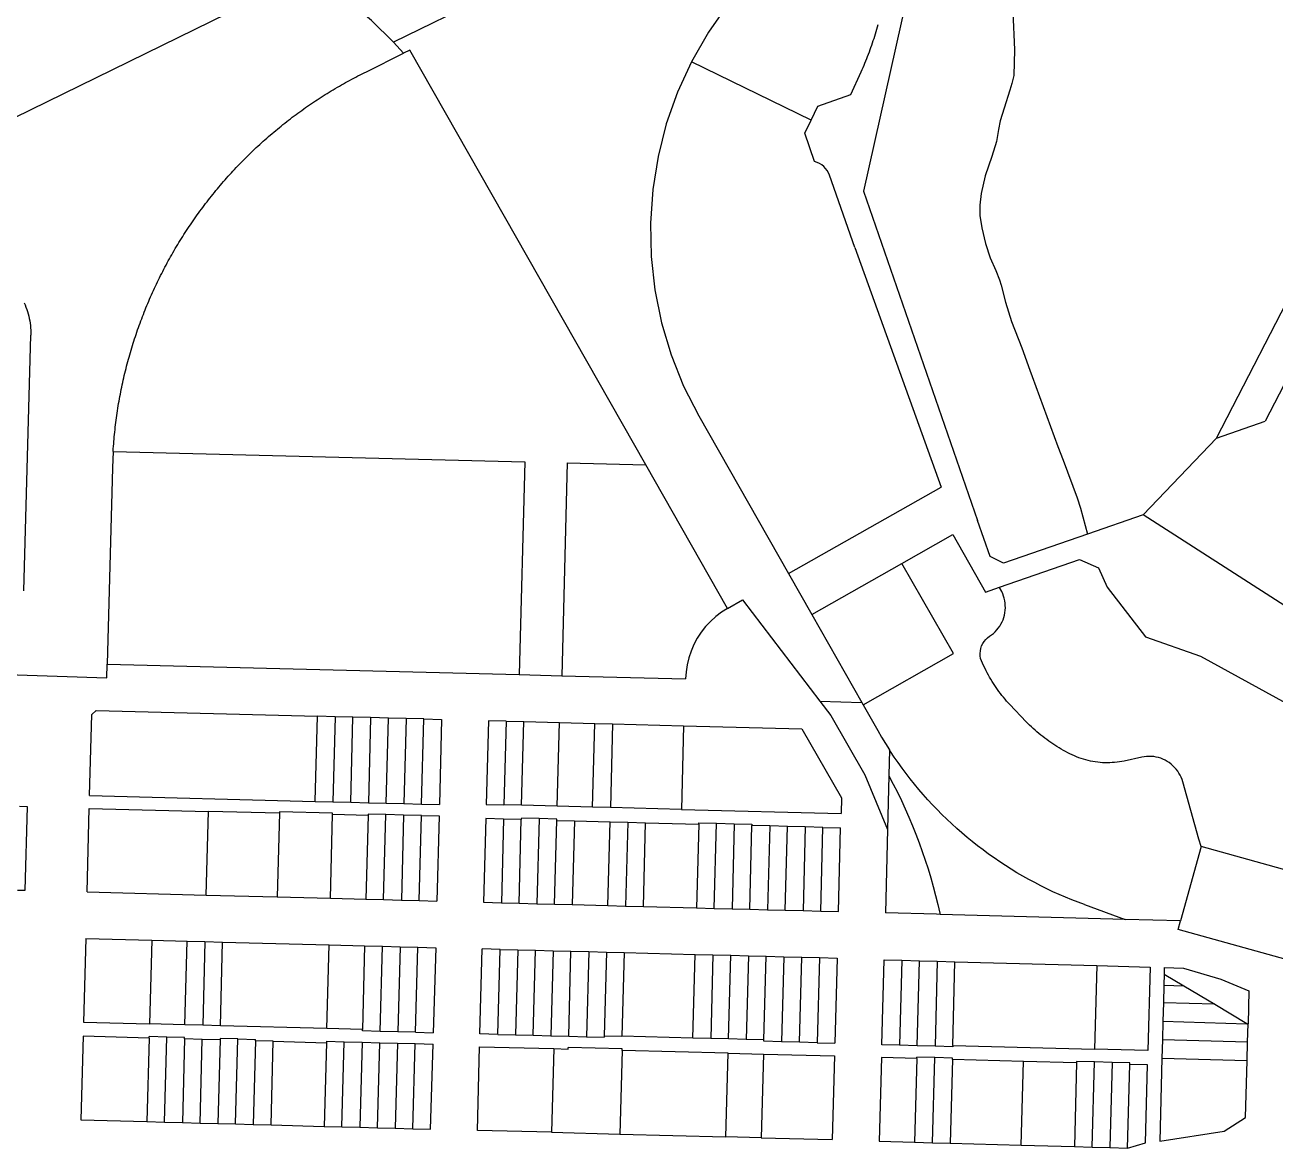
# Model space of a CAD drawing. Header units: inches. Extents: x 486468 to 494399, y 5455955 to 5460553.
# Drawn here: x 489399 to 489935, y 5457357 to 5457839 of the extents above; entities that cross this region are included whole.
import ezdxf

# ---------------------------------------------------------------- set-up
doc = ezdxf.new("R2010")
doc.units = ezdxf.units.IN
doc.header["$MEASUREMENT"] = 0
doc.layers.add('ParcelLines', color=10, linetype='Continuous')

msp = doc.modelspace()

# ---------------------------------------------------------------- linework, layer by layer
at = {"layer": 'ParcelLines', "color": 1}
for p, q in [((489770.805, 5457936.187), (489557.116, 5457831.306)), ((489789.696, 5457905.126), (489758.817, 5457767.41)), ((489520.261, 5457860.622), (489359.194, 5457781.586)), ((489545.415, 5457818.65), (489561.347, 5457826.587)), ((489564.042, 5457827.91), (489561.347, 5457826.587)), ((489665.324, 5457649.855), (489564.042, 5457827.91)), ((489736.316, 5457797.909), (489684.963, 5457822.907)), ((489753.418, 5457808.81), (489757.818, 5457818.61)), ((489739.217, 5457803.909), (489753.418, 5457808.81)), ((489736.316, 5457797.909), (489739.217, 5457803.909)), ((489733.566, 5457792.209), (489736.316, 5457797.909)), ((489737.767, 5457780.059), (489733.566, 5457792.209)), ((489910.319, 5457661.315), (489973.871, 5457784.82)), ((489755.017, 5457743.109), (489744.267, 5457774.209)), ((489758.817, 5457767.41), (489807.768, 5457626.01)), ((489974.92, 5457753.519), (489931.219, 5457668.566)), ((489755.017, 5457743.109), (489792.163, 5457640.218)), ((489398.415, 5457595.796), (489401.364, 5457705.597)), ((489688.15, 5457670.863), (489726.671, 5457603.141)), ((489910.319, 5457661.315), (489931.219, 5457668.566)), ((489910.319, 5457661.315), (489878.868, 5457628.413)), ((489436.714, 5457655.648), (489436.415, 5457648.598)), ((489436.714, 5457655.648), (489613.416, 5457651.152)), ((489631.656, 5457650.703), (489629.266, 5457559.323)), ((489631.656, 5457650.703), (489665.324, 5457649.855)), ((489700.398, 5457588.195), (489665.324, 5457649.855)), ((489436.415, 5457648.598), (489434.156, 5457564.347)), ((489726.671, 5457603.141), (489792.163, 5457640.218)), ((489878.868, 5457628.413), (489854.968, 5457620.112)), ((489939.669, 5457589.364), (489878.868, 5457628.413)), ((489813.168, 5457610.46), (489807.768, 5457626.01)), ((489775.327, 5457607.548), (489797.168, 5457619.959)), ((489797.168, 5457619.959), (489811.217, 5457595.21)), ((489854.968, 5457620.112), (489818.968, 5457607.61)), ((489736.614, 5457585.662), (489775.327, 5457607.548)), ((489797.367, 5457568.859), (489775.327, 5457607.548)), ((489818.968, 5457607.61), (489813.168, 5457610.46)), ((489817.158, 5457597.28), (489851.518, 5457609.211)), ((489851.518, 5457609.211), (489859.618, 5457605.662)), ((489726.671, 5457603.141), (489736.614, 5457585.662)), ((489859.618, 5457605.662), (489863.368, 5457597.362)), ((489811.217, 5457595.21), (489817.158, 5457597.28)), ((489863.368, 5457597.362), (489879.919, 5457576.062)), ((489700.398, 5457588.195), (489706.924, 5457591.907)), ((489706.924, 5457591.907), (489740.075, 5457548.438)), ((489736.557, 5457585.63), (489736.614, 5457585.662)), ((489736.557, 5457585.63), (489758.053, 5457547.84)), ((489879.919, 5457576.062), (489903.519, 5457567.763)), ((489758.635, 5457546.821), (489797.367, 5457568.859)), ((489433.996, 5457558.397), (489434.156, 5457564.347)), ((489434.156, 5457564.347), (489611.016, 5457559.792)), ((489811.417, 5457561.459), (489809.817, 5457564.709)), ((489903.519, 5457567.763), (489940.219, 5457547.564)), ((489351.466, 5457561.295), (489433.996, 5457558.397)), ((489611.016, 5457559.792), (489629.266, 5457559.323)), ((489629.266, 5457559.323), (489682.417, 5457557.954)), ((489740.075, 5457548.438), (489744.781, 5457542.264)), ((489740.075, 5457548.438), (489758.053, 5457547.84)), ((489758.053, 5457547.84), (489758.635, 5457546.821)), ((489758.635, 5457546.821), (489764.913, 5457535.787)), ((489828.617, 5457539.56), (489821.667, 5457546.909)), ((489426.596, 5457507.907), (489427.563, 5457542.605)), ((489427.563, 5457542.605), (489429.376, 5457544.427)), ((489429.376, 5457544.427), (489524.416, 5457541.929)), ((489532.016, 5457541.729), (489524.416, 5457541.929)), ((489539.616, 5457541.53), (489532.016, 5457541.729)), ((489547.216, 5457541.34), (489539.616, 5457541.53)), ((489554.866, 5457541.14), (489547.216, 5457541.34)), ((489744.781, 5457542.264), (489759.368, 5457516.726)), ((489562.466, 5457540.95), (489554.866, 5457541.14)), ((489562.466, 5457540.95), (489561.516, 5457504.4)), ((489570.066, 5457540.75), (489562.466, 5457540.95)), ((489569.116, 5457504.2), (489570.066, 5457540.75)), ((489570.066, 5457540.75), (489577.696, 5457540.55)), ((489577.696, 5457540.55), (489576.746, 5457504)), ((489597.786, 5457540), (489596.836, 5457504.101)), ((489605.416, 5457539.801), (489597.786, 5457540)), ((489605.416, 5457539.801), (489604.466, 5457503.901)), ((489605.416, 5457539.801), (489613.016, 5457539.601)), ((489612.066, 5457503.701), (489613.016, 5457539.601)), ((489613.016, 5457539.601), (489628.266, 5457539.213)), ((489628.266, 5457539.213), (489643.466, 5457538.823)), ((489642.516, 5457502.902), (489643.466, 5457538.823)), ((489643.466, 5457538.823), (489651.116, 5457538.623)), ((489651.116, 5457538.623), (489650.166, 5457502.703)), ((489651.116, 5457538.623), (489681.567, 5457537.834)), ((489681.567, 5457537.834), (489680.616, 5457501.904)), ((489681.567, 5457537.834), (489732.372, 5457536.521)), ((489732.372, 5457536.521), (489749.347, 5457506.842)), ((489769.926, 5457527.531), (489769.64, 5457516.463)), ((489878.268, 5457524.361), (489870.718, 5457522.711)), ((489759.368, 5457516.726), (489769.044, 5457493.373)), ((489769.64, 5457516.463), (489769.044, 5457493.373)), ((489902.768, 5457489.111), (489895.868, 5457513.762)), ((489426.596, 5457507.907), (489523.416, 5457505.38)), ((489523.416, 5457505.38), (489531.066, 5457505.18)), ((489531.066, 5457505.18), (489538.666, 5457504.98)), ((489538.666, 5457504.98), (489546.266, 5457504.79)), ((489546.266, 5457504.79), (489553.916, 5457504.59)), ((489553.916, 5457504.59), (489561.516, 5457504.4)), ((489561.516, 5457504.4), (489569.116, 5457504.2)), ((489569.116, 5457504.2), (489576.746, 5457504)), ((489596.836, 5457504.101), (489604.466, 5457503.901)), ((489612.066, 5457503.701), (489604.466, 5457503.901)), ((489749.347, 5457506.842), (489749.167, 5457500.107)), ((489399.916, 5457503.096), (489396.566, 5457503.186)), ((489398.967, 5457467.196), (489399.916, 5457503.096)), ((489425.487, 5457466.496), (489426.436, 5457502.387)), ((489426.436, 5457502.387), (489477.616, 5457501.078)), ((489476.667, 5457465.168), (489477.616, 5457501.078)), ((489508.066, 5457500.298), (489477.616, 5457501.078)), ((489508.066, 5457500.298), (489507.117, 5457464.378)), ((489508.066, 5457500.898), (489508.066, 5457500.298)), ((489530.916, 5457500.3), (489508.066, 5457500.898)), ((489530.916, 5457499.7), (489530.916, 5457500.3)), ((489546.116, 5457499.3), (489530.916, 5457499.7)), ((489546.116, 5457499.3), (489545.167, 5457463.399)), ((489546.166, 5457499.9), (489546.116, 5457499.3)), ((489553.766, 5457499.7), (489546.166, 5457499.9)), ((489552.817, 5457463.2), (489553.766, 5457499.7)), ((489561.366, 5457499.5), (489553.766, 5457499.7)), ((489561.366, 5457499.5), (489560.417, 5457463)), ((489569.016, 5457499.3), (489561.366, 5457499.5)), ((489568.017, 5457462.8), (489569.016, 5457499.3)), ((489569.016, 5457499.3), (489576.596, 5457499.1)), ((489576.596, 5457499.1), (489575.646, 5457462.6)), ((489627.316, 5457503.302), (489612.066, 5457503.701)), ((489642.516, 5457502.902), (489627.316, 5457503.302)), ((489650.166, 5457502.703), (489642.516, 5457502.902)), ((489680.616, 5457501.904), (489650.166, 5457502.703)), ((489680.616, 5457501.904), (489749.167, 5457500.107)), ((489596.686, 5457498.001), (489595.736, 5457462.051)), ((489604.316, 5457497.801), (489596.686, 5457498.001)), ((489604.316, 5457497.801), (489603.366, 5457461.851)), ((489611.916, 5457497.601), (489604.316, 5457497.801)), ((489610.966, 5457461.651), (489611.916, 5457497.601)), ((489611.966, 5457498.201), (489611.916, 5457497.601)), ((489619.566, 5457498.001), (489611.966, 5457498.201)), ((489619.566, 5457498.001), (489618.616, 5457461.451)), ((489626.216, 5457461.252), (489627.166, 5457497.202)), ((489627.166, 5457497.202), (489634.766, 5457497.002)), ((489634.766, 5457497.002), (489633.816, 5457461.052)), ((489634.766, 5457497.002), (489650.016, 5457496.602)), ((489649.066, 5457460.652), (489650.016, 5457496.602)), ((489650.016, 5457496.602), (489657.616, 5457496.404)), ((489657.616, 5457496.404), (489656.666, 5457460.452)), ((489657.616, 5457496.404), (489665.216, 5457496.204)), ((489664.316, 5457460.253), (489665.216, 5457496.204)), ((489665.216, 5457496.204), (489688.116, 5457495.605)), ((489688.116, 5457495.605), (489687.166, 5457459.654)), ((489694.766, 5457459.455), (489695.716, 5457496.005)), ((489695.716, 5457496.005), (489703.316, 5457495.805)), ((489703.316, 5457495.805), (489702.366, 5457459.255)), ((489703.316, 5457495.805), (489710.916, 5457495.605)), ((489710.016, 5457459.055), (489710.916, 5457495.005)), ((489710.916, 5457495.605), (489710.916, 5457495.005)), ((489718.566, 5457494.805), (489710.916, 5457495.005)), ((489718.566, 5457494.805), (489717.616, 5457458.855)), ((489726.166, 5457494.606), (489718.566, 5457494.805)), ((489725.216, 5457458.656), (489726.166, 5457494.606)), ((489733.766, 5457494.406), (489726.166, 5457494.606)), ((489733.766, 5457494.406), (489732.867, 5457458.456)), ((489741.417, 5457494.206), (489733.766, 5457494.406)), ((489740.467, 5457458.256), (489741.417, 5457494.206)), ((489741.417, 5457494.206), (489748.997, 5457494.006)), ((489748.097, 5457458.056), (489748.997, 5457494.006)), ((489769.044, 5457493.373), (489768.217, 5457457.507)), ((489903.718, 5457485.961), (489902.768, 5457489.111)), ((489903.718, 5457485.961), (489894.867, 5457454.061)), ((489950.168, 5457473.063), (489903.718, 5457485.961)), ((489395.617, 5457467.286), (489398.967, 5457467.196)), ((489425.487, 5457466.496), (489476.667, 5457465.168)), ((489476.667, 5457465.168), (489507.117, 5457464.378)), ((489507.117, 5457464.378), (489529.967, 5457463.789)), ((489529.967, 5457463.789), (489545.167, 5457463.399)), ((489545.167, 5457463.399), (489552.817, 5457463.2)), ((489552.817, 5457463.2), (489560.417, 5457463)), ((489560.417, 5457463), (489568.017, 5457462.8)), ((489568.017, 5457462.8), (489575.646, 5457462.6)), ((489595.736, 5457462.051), (489603.366, 5457461.851)), ((489603.366, 5457461.851), (489610.966, 5457461.651)), ((489610.966, 5457461.651), (489618.616, 5457461.451)), ((489618.616, 5457461.451), (489626.216, 5457461.252)), ((489626.216, 5457461.252), (489633.816, 5457461.052)), ((489633.816, 5457461.052), (489649.066, 5457460.652)), ((489853.617, 5457461.059), (489871.167, 5457454.7)), ((489649.066, 5457460.652), (489656.666, 5457460.452)), ((489656.666, 5457460.452), (489664.316, 5457460.253)), ((489664.316, 5457460.253), (489687.166, 5457459.654)), ((489687.166, 5457459.654), (489694.766, 5457459.455)), ((489694.766, 5457459.455), (489702.366, 5457459.255)), ((489702.366, 5457459.255), (489710.016, 5457459.055)), ((489710.016, 5457459.055), (489717.616, 5457458.855)), ((489717.616, 5457458.855), (489725.216, 5457458.656)), ((489725.216, 5457458.656), (489732.867, 5457458.456)), ((489732.867, 5457458.456), (489740.467, 5457458.256)), ((489740.467, 5457458.256), (489748.097, 5457458.056)), ((489871.167, 5457454.7), (489791.678, 5457456.865)), ((489894.867, 5457454.061), (489871.167, 5457454.7)), ((489424.925, 5457446.511), (489423.968, 5457410.624)), ((489424.925, 5457446.511), (489453.26, 5457445.765)), ((489453.26, 5457445.765), (489452.298, 5457409.874)), ((489453.26, 5457445.765), (489468.505, 5457445.353)), ((489468.505, 5457445.353), (489476.106, 5457445.15)), ((489476.106, 5457445.15), (489483.708, 5457444.946)), ((489483.708, 5457444.946), (489529.418, 5457443.748)), ((489529.418, 5457443.748), (489544.672, 5457443.351)), ((489544.672, 5457443.351), (489552.273, 5457443.148)), ((489551.309, 5457406.637), (489552.273, 5457443.148)), ((489552.273, 5457443.148), (489559.925, 5457442.944)), ((489559.925, 5457442.944), (489558.91, 5457406.435)), ((489559.925, 5457442.944), (489567.527, 5457442.751)), ((489566.512, 5457406.234), (489567.527, 5457442.751)), ((489567.527, 5457442.751), (489575.159, 5457442.558)), ((489575.159, 5457442.558), (489574.144, 5457406.031)), ((489594.181, 5457405.532), (489595.151, 5457442.046)), ((489602.768, 5457441.849), (489595.151, 5457442.046)), ((489601.798, 5457405.335), (489602.768, 5457441.849)), ((489602.768, 5457441.849), (489610.385, 5457441.652)), ((489610.385, 5457441.652), (489609.415, 5457405.137)), ((489610.385, 5457441.652), (489618.002, 5457441.455)), ((489617.033, 5457404.939), (489618.002, 5457441.455)), ((489618.002, 5457441.455), (489625.62, 5457441.258)), ((489625.62, 5457441.258), (489624.65, 5457404.742)), ((489625.62, 5457441.258), (489633.237, 5457441.061)), ((489632.267, 5457404.544), (489633.237, 5457441.061)), ((489633.237, 5457441.061), (489640.854, 5457440.864)), ((489640.854, 5457440.864), (489639.884, 5457404.346)), ((489640.854, 5457440.864), (489648.471, 5457440.668)), ((489648.471, 5457440.668), (489647.517, 5457404.758)), ((489648.471, 5457440.668), (489656.089, 5457440.471)), ((489656.089, 5457440.471), (489655.134, 5457404.561)), ((489656.089, 5457440.471), (489686.558, 5457439.683)), ((489685.603, 5457403.77), (489686.558, 5457439.683)), ((489686.558, 5457439.683), (489694.175, 5457439.486)), ((489694.175, 5457439.486), (489693.22, 5457403.573)), ((489694.175, 5457439.486), (489701.792, 5457439.289)), ((489700.837, 5457403.375), (489701.792, 5457439.289)), ((489701.792, 5457439.289), (489709.41, 5457439.093)), ((489709.41, 5457439.093), (489708.454, 5457403.177)), ((489709.41, 5457439.093), (489717.027, 5457438.896)), ((489716.071, 5457402.98), (489717.027, 5457438.896)), ((489717.027, 5457438.896), (489724.644, 5457438.699)), ((489724.644, 5457438.699), (489723.672, 5457402.173)), ((489724.644, 5457438.699), (489732.261, 5457438.502)), ((489731.289, 5457401.975), (489732.261, 5457438.502)), ((489732.261, 5457438.502), (489739.879, 5457438.305)), ((489739.879, 5457438.305), (489738.906, 5457401.777)), ((489739.879, 5457438.305), (489747.496, 5457438.108)), ((489747.496, 5457438.108), (489746.524, 5457401.58)), ((489766.667, 5457400.856), (489767.617, 5457437.357)), ((489767.617, 5457437.357), (489775.267, 5457437.147)), ((489775.267, 5457437.147), (489782.867, 5457436.947)), ((489782.867, 5457436.947), (489790.467, 5457436.737)), ((489790.467, 5457436.737), (489789.517, 5457400.217)), ((489790.467, 5457436.737), (489798.067, 5457436.528)), ((489797.117, 5457400.607), (489798.067, 5457436.528)), ((489798.067, 5457436.528), (489859.017, 5457434.879)), ((489859.017, 5457434.879), (489881.817, 5457434.26)), ((489881.817, 5457434.26), (489880.867, 5457398.359)), ((489887.917, 5457434.06), (489887.847, 5457431.26)), ((489887.917, 5457434.06), (489896.207, 5457433.83)), ((489887.847, 5457431.26), (489887.717, 5457426.46)), ((489896.207, 5457433.83), (489912.227, 5457429.051)), ((489912.227, 5457429.051), (489924.227, 5457424.071)), ((489887.717, 5457426.46), (489887.517, 5457418.86)), ((489887.717, 5457426.46), (489896.267, 5457426.23)), ((489896.267, 5457426.23), (489909.567, 5457418.26)), ((489924.227, 5457424.071), (489923.867, 5457409.911)), ((489887.517, 5457418.86), (489887.317, 5457410.96)), ((489909.567, 5457418.26), (489887.517, 5457418.86)), ((489423.974, 5457410.624), (489452.298, 5457409.874)), ((489467.539, 5457409.468), (489452.298, 5457409.874)), ((489475.141, 5457409.267), (489467.539, 5457409.468)), ((489482.742, 5457409.065), (489475.141, 5457409.267)), ((489528.453, 5457407.853), (489482.742, 5457409.065)), ((489543.706, 5457407.448), (489528.453, 5457407.853)), ((489543.69, 5457406.839), (489543.706, 5457407.448)), ((489887.317, 5457410.96), (489887.107, 5457403.01)), ((489887.317, 5457410.96), (489923.417, 5457409.921)), ((489923.417, 5457409.921), (489923.867, 5457409.911)), ((489923.658, 5457402.011), (489923.867, 5457409.911)), ((489423.812, 5457404.531), (489422.861, 5457368.644)), ((489452.117, 5457403.78), (489423.812, 5457404.531)), ((489452.117, 5457403.78), (489451.168, 5457367.891)), ((489452.117, 5457403.78), (489452.133, 5457404.389)), ((489459.785, 5457404.186), (489452.133, 5457404.389)), ((489458.769, 5457367.688), (489459.785, 5457404.186)), ((489467.386, 5457403.375), (489466.421, 5457367.475)), ((489474.988, 5457403.174), (489467.386, 5457403.375)), ((489474.023, 5457367.272), (489474.988, 5457403.174)), ((489482.59, 5457402.972), (489474.988, 5457403.174)), ((489482.59, 5457402.972), (489481.624, 5457367.069)), ((489482.606, 5457403.581), (489482.59, 5457402.972)), ((489490.242, 5457403.379), (489482.606, 5457403.581)), ((489489.226, 5457366.866), (489490.242, 5457403.379)), ((489490.242, 5457403.379), (489497.86, 5457403.177)), ((489497.843, 5457402.567), (489496.878, 5457366.663)), ((489497.843, 5457402.567), (489497.86, 5457403.177)), ((489505.445, 5457402.366), (489497.843, 5457402.567)), ((489504.48, 5457366.459), (489505.445, 5457402.366)), ((489505.445, 5457402.366), (489528.28, 5457401.76)), ((489528.296, 5457402.369), (489528.28, 5457401.76)), ((489528.296, 5457402.369), (489535.902, 5457402.168)), ((489534.936, 5457365.646), (489535.902, 5457402.168)), ((489535.902, 5457402.168), (489543.554, 5457401.965)), ((489543.554, 5457401.965), (489542.538, 5457365.443)), ((489543.554, 5457401.965), (489551.156, 5457401.763)), ((489551.309, 5457406.637), (489543.69, 5457406.839)), ((489558.91, 5457406.435), (489551.309, 5457406.637)), ((489566.512, 5457406.234), (489558.91, 5457406.435)), ((489566.512, 5457406.234), (489574.144, 5457406.031)), ((489601.798, 5457405.335), (489594.181, 5457405.532)), ((489601.798, 5457405.335), (489609.415, 5457405.137)), ((489609.415, 5457405.137), (489617.033, 5457404.939)), ((489617.033, 5457404.939), (489624.65, 5457404.742)), ((489624.65, 5457404.742), (489632.267, 5457404.544)), ((489632.267, 5457404.544), (489639.884, 5457404.346)), ((489639.884, 5457404.346), (489647.501, 5457404.149)), ((489647.517, 5457404.758), (489647.501, 5457404.149)), ((489647.517, 5457404.758), (489655.134, 5457404.561)), ((489685.603, 5457403.77), (489655.134, 5457404.561)), ((489693.22, 5457403.573), (489685.603, 5457403.77)), ((489700.837, 5457403.375), (489693.22, 5457403.573)), ((489708.454, 5457403.177), (489700.837, 5457403.375)), ((489716.071, 5457402.98), (489708.454, 5457403.177)), ((489716.055, 5457402.37), (489716.071, 5457402.98)), ((489723.672, 5457402.173), (489716.055, 5457402.37)), ((489731.289, 5457401.975), (489723.672, 5457402.173)), ((489738.906, 5457401.777), (489731.289, 5457401.975)), ((489887.107, 5457403.01), (489886.897, 5457395.109)), ((489923.458, 5457394.11), (489923.658, 5457402.011)), ((489528.28, 5457401.76), (489527.335, 5457365.849)), ((489550.14, 5457365.24), (489551.156, 5457401.763)), ((489551.156, 5457401.763), (489558.758, 5457401.562)), ((489558.758, 5457401.562), (489557.791, 5457365.036)), ((489558.758, 5457401.562), (489566.409, 5457401.359)), ((489565.393, 5457364.834), (489566.409, 5457401.359)), ((489566.409, 5457401.359), (489574.009, 5457401.157)), ((489572.995, 5457364.631), (489574.009, 5457401.157)), ((489593.082, 5457364.144), (489594.035, 5457400.048)), ((489594.035, 5457400.048), (489625.874, 5457399.223)), ((489625.874, 5457399.223), (489624.939, 5457363.315)), ((489625.874, 5457399.223), (489632.047, 5457399.063)), ((489632.047, 5457399.063), (489632.063, 5457399.672)), ((489655.182, 5457399.073), (489632.063, 5457399.672)), ((489655.166, 5457398.463), (489654.231, 5457362.552)), ((489655.166, 5457398.463), (489655.182, 5457399.073)), ((489700.672, 5457397.283), (489655.166, 5457398.463)), ((489699.729, 5457361.367), (489700.672, 5457397.283)), ((489700.672, 5457397.283), (489715.882, 5457396.888)), ((489715.882, 5457396.888), (489714.934, 5457360.971)), ((489715.882, 5457396.888), (489746.378, 5457396.097)), ((489738.906, 5457401.777), (489746.524, 5457401.58)), ((489774.267, 5457400.647), (489766.667, 5457400.856)), ((489781.867, 5457400.427), (489774.267, 5457400.647)), ((489789.517, 5457400.217), (489781.867, 5457400.427)), ((489797.117, 5457400.607), (489858.017, 5457398.969)), ((489880.867, 5457398.359), (489858.017, 5457398.969)), ((489746.378, 5457396.097), (489745.421, 5457360.177)), ((489781.717, 5457394.957), (489781.767, 5457395.557)), ((489789.367, 5457395.357), (489781.767, 5457395.557)), ((489788.367, 5457358.836), (489789.367, 5457395.357)), ((489796.967, 5457394.557), (489796.017, 5457358.626)), ((489827.417, 5457393.728), (489796.967, 5457394.557)), ((489850.267, 5457393.108), (489827.417, 5457393.728)), ((489850.267, 5457393.108), (489849.317, 5457357.177)), ((489850.267, 5457393.708), (489850.267, 5457393.108)), ((489857.917, 5457393.489), (489850.267, 5457393.708)), ((489856.917, 5457356.967), (489857.917, 5457393.489)), ((489865.517, 5457393.269), (489857.917, 5457393.489)), ((489872.167, 5457356.558), (489873.117, 5457392.459)), ((489880.717, 5457392.259), (489873.117, 5457392.459)), ((489879.817, 5457358.809), (489880.717, 5457392.259)), ((489886.897, 5457395.109), (489885.967, 5457359.559)), ((489922.817, 5457369.66), (489923.458, 5457394.11)), ((489913.667, 5457363.76), (489922.817, 5457369.66)), ((489422.861, 5457368.644), (489451.168, 5457367.891)), ((489451.168, 5457367.891), (489458.769, 5457367.688)), ((489458.769, 5457367.688), (489466.421, 5457367.475)), ((489466.421, 5457367.475), (489474.023, 5457367.272)), ((489474.023, 5457367.272), (489481.624, 5457367.069)), ((489481.624, 5457367.069), (489489.226, 5457366.866)), ((489489.226, 5457366.866), (489496.878, 5457366.663)), ((489496.878, 5457366.663), (489504.48, 5457366.459)), ((489504.48, 5457366.459), (489527.335, 5457365.849)), ((489527.335, 5457365.849), (489534.936, 5457365.646)), ((489534.936, 5457365.646), (489542.538, 5457365.443)), ((489542.538, 5457365.443), (489550.14, 5457365.24)), ((489550.14, 5457365.24), (489557.791, 5457365.036)), ((489557.791, 5457365.036), (489565.393, 5457364.834)), ((489565.393, 5457364.834), (489572.995, 5457364.631)), ((489624.939, 5457363.315), (489593.082, 5457364.144)), ((489624.939, 5457363.315), (489654.231, 5457362.552)), ((489654.231, 5457362.552), (489699.729, 5457361.367)), ((489714.934, 5457360.971), (489699.729, 5457361.367)), ((489714.934, 5457360.971), (489745.421, 5457360.177)), ((489765.517, 5457359.455), (489780.767, 5457359.045)), ((489780.767, 5457359.045), (489788.367, 5457358.836)), ((489885.967, 5457359.559), (489913.667, 5457363.76)), ((489788.367, 5457358.836), (489796.017, 5457358.626)), ((489796.017, 5457358.626), (489826.467, 5457357.796)), ((489826.467, 5457357.796), (489849.317, 5457357.177)), ((489849.317, 5457357.177), (489856.917, 5457356.967)), ((489856.917, 5457356.967), (489864.517, 5457356.767)), ((489864.517, 5457356.767), (489872.167, 5457356.558)), ((489872.167, 5457356.558), (489879.817, 5457358.809))]:
    msp.add_line(p, q, dxfattribs=at)
for points in [[(489770.176, 5457899.098), (489756.775, 5457893.284), (489743.962, 5457886.27), (489731.843, 5457878.115), (489720.52, 5457868.887), (489710.087, 5457858.663), (489700.632, 5457847.528), (489692.234, 5457835.576), (489684.963, 5457822.907)], [(489557.116, 5457831.306), (489547.586, 5457840.697), (489537.303, 5457849.258), (489526.339, 5457856.927)], [(489822.919, 5457844.314), (489823.679, 5457828.074), (489823.368, 5457817.063), (489822.418, 5457813.563), (489821.618, 5457810.763), (489819.178, 5457803.003), (489817.518, 5457797.563), (489816.798, 5457793.813), (489815.918, 5457788.613), (489813.858, 5457782.242), (489811.018, 5457774.011), (489809.288, 5457766.411), (489808.718, 5457761.411), (489808.808, 5457756.871), (489809.568, 5457751.661), (489811.218, 5457744.901), (489813.218, 5457738.761), (489815.588, 5457733.271), (489817.218, 5457729.261), (489817.848, 5457727.061), (489819.768, 5457719.761), (489822.398, 5457711.401), (489826.768, 5457700.111), (489830.158, 5457690.541), (489831.168, 5457687.761), (489840.708, 5457661.982), (489842.268, 5457657.762), (489844.458, 5457651.882), (489850.468, 5457635.712), (489851.948, 5457631.232), (489854.968, 5457620.112)], [(489757.818, 5457818.61), (489758.228, 5457819.55), (489758.638, 5457820.49), (489759.038, 5457821.43), (489759.438, 5457822.38), (489759.828, 5457823.33), (489760.208, 5457824.28), (489760.578, 5457825.23), (489760.948, 5457826.19), (489761.308, 5457827.15), (489761.658, 5457828.11), (489762.008, 5457829.08), (489762.348, 5457830.05), (489762.678, 5457831.01), (489763.008, 5457831.99), (489763.328, 5457832.96), (489763.638, 5457833.94), (489763.948, 5457834.92), (489764.248, 5457835.9), (489764.538, 5457836.881), (489764.818, 5457837.861), (489765.098, 5457838.851)], [(489561.347, 5457826.587), (489559.957, 5457828.178), (489558.547, 5457829.752), (489557.116, 5457831.306)], [(489684.963, 5457822.907), (489678.956, 5457809.815), (489674.153, 5457796.235), (489670.593, 5457782.277), (489668.305, 5457768.055), (489667.309, 5457753.685), (489667.61, 5457739.284), (489669.209, 5457724.968), (489672.09, 5457710.855), (489676.232, 5457697.059), (489681.6, 5457683.692), (489688.15, 5457670.863)], [(489436.714, 5457655.648), (489436.724, 5457655.778), (489436.784, 5457656.798), (489436.854, 5457657.818), (489436.934, 5457658.848), (489437.014, 5457659.868), (489437.104, 5457660.888), (489437.194, 5457661.908), (489437.294, 5457662.928), (489437.394, 5457663.948), (489437.504, 5457664.968), (489437.624, 5457665.988), (489437.734, 5457667.007), (489437.864, 5457668.027), (489437.994, 5457669.047), (489438.134, 5457670.067), (489438.274, 5457671.077), (489438.424, 5457672.097), (489438.574, 5457673.107), (489438.734, 5457674.127), (489438.894, 5457675.137), (489439.064, 5457676.147), (489439.234, 5457677.157), (489439.414, 5457678.167), (489439.604, 5457679.177), (489439.794, 5457680.187), (489439.984, 5457681.197), (489440.184, 5457682.197), (489440.394, 5457683.207), (489440.604, 5457684.207), (489440.824, 5457685.207), (489441.044, 5457686.217), (489441.274, 5457687.217), (489441.504, 5457688.217), (489441.744, 5457689.207), (489441.984, 5457690.207), (489442.234, 5457691.207), (489442.494, 5457692.197), (489442.754, 5457693.187), (489443.014, 5457694.177), (489443.284, 5457695.167), (489443.564, 5457696.157), (489443.844, 5457697.147), (489444.124, 5457698.127), (489444.414, 5457699.117), (489444.714, 5457700.097), (489445.014, 5457701.067), (489445.314, 5457702.037), (489445.614, 5457702.997), (489445.924, 5457703.967), (489446.244, 5457704.927), (489446.564, 5457705.887), (489446.894, 5457706.847), (489447.224, 5457707.807), (489447.554, 5457708.767), (489447.894, 5457709.718), (489448.244, 5457710.668), (489448.594, 5457711.618), (489448.954, 5457712.568), (489449.314, 5457713.518), (489449.674, 5457714.458), (489450.044, 5457715.408), (489450.424, 5457716.348), (489450.804, 5457717.288), (489451.184, 5457718.228), (489451.574, 5457719.158), (489451.974, 5457720.098), (489452.374, 5457721.028), (489452.774, 5457721.958), (489453.184, 5457722.878), (489453.594, 5457723.808), (489454.014, 5457724.728), (489454.444, 5457725.648), (489454.874, 5457726.568), (489455.304, 5457727.488), (489455.744, 5457728.398), (489456.184, 5457729.308), (489456.634, 5457730.218), (489457.084, 5457731.129), (489457.544, 5457732.029), (489458.004, 5457732.929), (489458.464, 5457733.829), (489458.944, 5457734.729), (489459.414, 5457735.629), (489459.894, 5457736.519), (489460.384, 5457737.409), (489460.874, 5457738.299), (489461.364, 5457739.179), (489461.864, 5457740.059), (489462.364, 5457740.939), (489462.874, 5457741.819), (489463.384, 5457742.689), (489463.904, 5457743.569), (489464.424, 5457744.429), (489464.954, 5457745.299), (489465.484, 5457746.159), (489466.014, 5457747.019), (489466.554, 5457747.879), (489467.104, 5457748.739), (489467.644, 5457749.589), (489468.204, 5457750.439), (489468.754, 5457751.289), (489469.324, 5457752.129), (489469.884, 5457752.969), (489470.454, 5457753.809), (489471.034, 5457754.639), (489471.614, 5457755.469), (489472.194, 5457756.299), (489472.784, 5457757.129), (489473.374, 5457757.949), (489473.964, 5457758.769), (489474.564, 5457759.589), (489475.174, 5457760.399), (489475.784, 5457761.209), (489476.394, 5457762.019), (489477.014, 5457762.819), (489477.634, 5457763.619), (489478.264, 5457764.419), (489478.894, 5457765.209), (489479.524, 5457765.999), (489480.164, 5457766.789), (489480.804, 5457767.579), (489481.454, 5457768.359), (489482.104, 5457769.129), (489482.754, 5457769.909), (489483.414, 5457770.679), (489484.074, 5457771.449), (489484.744, 5457772.209), (489485.414, 5457772.969), (489486.084, 5457773.729), (489486.764, 5457774.479), (489487.444, 5457775.229), (489488.134, 5457775.969), (489488.824, 5457776.719), (489489.514, 5457777.459), (489490.214, 5457778.189), (489490.914, 5457778.919), (489491.614, 5457779.649), (489492.324, 5457780.379), (489493.034, 5457781.099), (489493.754, 5457781.809), (489494.474, 5457782.529), (489495.194, 5457783.239), (489495.924, 5457783.939), (489496.654, 5457784.639), (489497.394, 5457785.339), (489498.134, 5457786.039), (489498.874, 5457786.729), (489499.614, 5457787.409), (489500.364, 5457788.099), (489501.114, 5457788.769), (489501.875, 5457789.449), (489502.635, 5457790.119), (489503.395, 5457790.789), (489504.935, 5457792.109), (489505.705, 5457792.759), (489506.485, 5457793.409), (489507.265, 5457794.049), (489508.045, 5457794.689), (489508.825, 5457795.329), (489509.615, 5457795.959), (489510.405, 5457796.589), (489511.205, 5457797.219), (489512.005, 5457797.839), (489512.805, 5457798.449), (489513.605, 5457799.059), (489514.415, 5457799.669), (489515.225, 5457800.279), (489516.045, 5457800.879), (489516.855, 5457801.469), (489517.675, 5457802.059), (489518.505, 5457802.649), (489519.325, 5457803.229), (489520.155, 5457803.809), (489520.995, 5457804.379), (489521.825, 5457804.949), (489522.665, 5457805.519), (489523.505, 5457806.079), (489524.345, 5457806.639), (489525.195, 5457807.189), (489526.045, 5457807.739), (489526.895, 5457808.279), (489527.755, 5457808.819), (489528.615, 5457809.349), (489529.475, 5457809.879), (489530.335, 5457810.409), (489531.205, 5457810.929), (489532.075, 5457811.449), (489532.945, 5457811.959), (489533.815, 5457812.469), (489534.695, 5457812.969), (489535.575, 5457813.47), (489536.455, 5457813.96), (489537.345, 5457814.45), (489538.225, 5457814.94), (489539.115, 5457815.42), (489540.015, 5457815.89), (489540.905, 5457816.36), (489541.805, 5457816.83), (489542.705, 5457817.29), (489543.605, 5457817.75), (489544.505, 5457818.2), (489545.415, 5457818.65)], [(489744.267, 5457774.209), (489743.827, 5457775.259), (489743.247, 5457776.239), (489742.557, 5457777.149), (489741.767, 5457777.959), (489740.867, 5457778.669), (489739.897, 5457779.259), (489738.857, 5457779.729), (489737.767, 5457780.059)], [(489398.454, 5457719.447), (489398.874, 5457718.517), (489399.264, 5457717.567), (489399.624, 5457716.617), (489399.944, 5457715.647), (489400.234, 5457714.677), (489400.494, 5457713.687), (489400.724, 5457712.687), (489400.914, 5457711.687), (489401.074, 5457710.687), (489401.204, 5457709.667), (489401.294, 5457708.657), (489401.354, 5457707.637), (489401.374, 5457706.617), (489401.364, 5457705.597)], [(489613.416, 5457651.152), (489611.016, 5457559.802), (489611.016, 5457559.792)], [(489812.917, 5457576.259), (489813.767, 5457576.859), (489814.567, 5457577.509), (489815.327, 5457578.22), (489816.027, 5457578.98), (489816.677, 5457579.78), (489817.277, 5457580.63), (489817.807, 5457581.52), (489818.277, 5457582.44), (489818.687, 5457583.39), (489819.027, 5457584.37), (489819.297, 5457585.37), (489819.497, 5457586.39), (489819.627, 5457587.42), (489819.687, 5457588.45), (489819.677, 5457589.49), (489819.587, 5457590.52), (489819.437, 5457591.54), (489819.207, 5457592.55), (489818.907, 5457593.55), (489818.547, 5457594.52), (489818.117, 5457595.46)], [(489818.117, 5457595.46), (489817.168, 5457597.26), (489817.158, 5457597.28)], [(489700.398, 5457588.195), (489697.806, 5457586.56), (489695.363, 5457584.71), (489693.088, 5457582.657), (489690.997, 5457580.416), (489689.106, 5457578.005), (489687.428, 5457575.44), (489685.976, 5457572.742), (489684.761, 5457569.928), (489683.791, 5457567.021), (489683.074, 5457564.042), (489682.615, 5457561.012), (489682.417, 5457557.954)], [(489809.817, 5457564.709), (489809.387, 5457565.709), (489809.087, 5457566.759), (489808.907, 5457567.829), (489808.867, 5457568.919), (489808.957, 5457570.009), (489809.167, 5457571.069), (489809.517, 5457572.109), (489809.987, 5457573.089), (489810.567, 5457574.009), (489811.257, 5457574.849), (489812.047, 5457575.609), (489812.917, 5457576.259)], [(489821.667, 5457546.909), (489820.947, 5457547.679), (489820.247, 5457548.459), (489819.557, 5457549.249), (489818.887, 5457550.059), (489818.217, 5457550.869), (489817.577, 5457551.699), (489816.937, 5457552.539), (489816.317, 5457553.389), (489815.717, 5457554.239), (489815.127, 5457555.109), (489814.547, 5457555.989), (489813.987, 5457556.879), (489813.447, 5457557.779), (489812.917, 5457558.689), (489812.397, 5457559.599), (489811.897, 5457560.529), (489811.417, 5457561.459)], [(489523.416, 5457505.38), (489523.416, 5457505.4), (489524.416, 5457541.899), (489524.416, 5457541.929)], [(489532.016, 5457541.729), (489532.016, 5457541.699), (489531.066, 5457505.2), (489531.066, 5457505.18)], [(489538.666, 5457504.98), (489538.666, 5457505), (489539.616, 5457541.5), (489539.616, 5457541.53)], [(489547.216, 5457541.34), (489547.216, 5457541.3), (489546.266, 5457504.8), (489546.266, 5457504.79)], [(489553.916, 5457504.59), (489553.916, 5457504.6), (489554.866, 5457541.14)], [(489627.316, 5457503.302), (489628.266, 5457539.203), (489628.266, 5457539.213)], [(489848.368, 5457525.31), (489847.408, 5457525.78), (489846.468, 5457526.26), (489845.528, 5457526.76), (489844.588, 5457527.27), (489843.668, 5457527.8), (489842.748, 5457528.34), (489841.838, 5457528.9), (489840.938, 5457529.47), (489840.048, 5457530.05), (489839.168, 5457530.64), (489838.298, 5457531.25), (489837.438, 5457531.88), (489836.578, 5457532.51), (489835.738, 5457533.16), (489834.898, 5457533.82), (489834.078, 5457534.5), (489833.268, 5457535.18), (489832.467, 5457535.88), (489831.667, 5457536.6), (489830.887, 5457537.32), (489830.117, 5457538.05), (489829.367, 5457538.8), (489828.617, 5457539.56)], [(489764.913, 5457535.787), (489766.531, 5457533.003), (489768.202, 5457530.251), (489769.926, 5457527.531)], [(489853.617, 5457461.059), (489850.881, 5457462.072), (489848.163, 5457463.133), (489845.464, 5457464.241), (489842.785, 5457465.396), (489840.126, 5457466.598), (489837.489, 5457467.846), (489834.873, 5457469.14), (489832.281, 5457470.479), (489829.713, 5457471.863), (489827.169, 5457473.292), (489824.65, 5457474.765), (489822.158, 5457476.282), (489819.692, 5457477.842), (489817.255, 5457479.445), (489814.846, 5457481.089), (489812.465, 5457482.776), (489810.114, 5457484.504), (489807.794, 5457486.273), (489805.505, 5457488.082), (489803.248, 5457489.931), (489801.023, 5457491.819), (489798.832, 5457493.745), (489796.675, 5457495.71), (489794.552, 5457497.712), (489792.465, 5457499.75), (489790.412, 5457501.825), (489788.397, 5457503.935), (489786.419, 5457506.08), (489784.479, 5457508.259), (489782.577, 5457510.472), (489780.715, 5457512.718), (489778.891, 5457514.995), (489777.108, 5457517.305), (489775.365, 5457519.645), (489773.663, 5457522.015), (489772.003, 5457524.413), (489770.385, 5457526.841), (489769.926, 5457527.531)], [(489870.718, 5457522.711), (489869.698, 5457522.511), (489868.668, 5457522.331), (489867.638, 5457522.191), (489866.608, 5457522.081), (489865.568, 5457522.001), (489864.528, 5457521.951), (489863.488, 5457521.931), (489862.448, 5457521.941), (489861.398, 5457521.991), (489860.368, 5457522.06), (489859.328, 5457522.16), (489858.298, 5457522.3), (489857.268, 5457522.47), (489856.248, 5457522.66), (489855.228, 5457522.89), (489854.218, 5457523.15), (489853.218, 5457523.44), (489852.228, 5457523.75), (489851.248, 5457524.1), (489850.278, 5457524.47), (489849.318, 5457524.88), (489848.368, 5457525.31)], [(489895.868, 5457513.762), (489895.558, 5457514.742), (489895.178, 5457515.702), (489894.738, 5457516.632), (489894.228, 5457517.522), (489893.668, 5457518.382), (489893.048, 5457519.202), (489892.368, 5457519.982), (489891.638, 5457520.702), (489890.858, 5457521.382), (489890.038, 5457522.001), (489889.178, 5457522.561), (489888.278, 5457523.061), (489887.348, 5457523.491), (489886.388, 5457523.871), (489885.398, 5457524.171), (489884.398, 5457524.411), (489883.388, 5457524.581), (489882.358, 5457524.671), (489881.328, 5457524.701), (489880.308, 5457524.661), (489879.278, 5457524.541), (489878.268, 5457524.361)], [(489769.727, 5457516.297), (489771.568, 5457512.809), (489773.349, 5457509.289), (489775.067, 5457505.739), (489776.724, 5457502.159), (489778.317, 5457498.551), (489779.848, 5457494.915), (489781.315, 5457491.255), (489782.718, 5457487.568), (489784.056, 5457483.857), (489785.328, 5457480.124), (489786.536, 5457476.369), (489787.678, 5457472.594), (489788.754, 5457468.799), (489789.763, 5457464.986), (489790.706, 5457461.156), (489791.582, 5457457.31), (489791.678, 5457456.865)], [(489529.967, 5457463.789), (489529.967, 5457463.799), (489530.916, 5457499.7)], [(489627.166, 5457497.202), (489627.166, 5457497.802), (489619.566, 5457498.001)], [(489688.116, 5457495.605), (489688.116, 5457496.205), (489695.716, 5457496.005)], [(489791.678, 5457456.865), (489790.117, 5457456.907), (489768.217, 5457457.507)], [(489947.907, 5457435.282), (489893.817, 5457450.311), (489894.867, 5457454.061)], [(489467.539, 5457409.468), (489468.505, 5457445.343), (489468.505, 5457445.353)], [(489476.106, 5457445.15), (489476.106, 5457445.14), (489475.141, 5457409.267)], [(489482.742, 5457409.065), (489483.708, 5457444.936), (489483.708, 5457444.946)], [(489528.453, 5457407.853), (489529.418, 5457443.718), (489529.418, 5457443.748)], [(489544.672, 5457443.351), (489544.672, 5457443.311), (489543.706, 5457407.448)], [(489775.267, 5457437.147), (489774.267, 5457400.657), (489774.267, 5457400.647)], [(489781.867, 5457400.427), (489781.867, 5457400.457), (489782.867, 5457436.947)], [(489859.017, 5457434.879), (489859.017, 5457434.859), (489858.017, 5457398.969)], [(489887.847, 5457431.26), (489887.867, 5457431.26), (489896.267, 5457426.23)], [(489909.567, 5457418.26), (489923.417, 5457409.961), (489923.417, 5457409.921)], [(489467.386, 5457403.375), (489467.403, 5457403.984), (489459.785, 5457404.186)], [(489923.658, 5457402.011), (489887.117, 5457403.01), (489887.107, 5457403.01)], [(489797.117, 5457400.607), (489797.117, 5457400.007), (489789.517, 5457400.217)], [(489781.717, 5457394.957), (489766.517, 5457395.356), (489765.517, 5457359.455)], [(489781.717, 5457394.957), (489780.767, 5457359.055), (489780.767, 5457359.045)], [(489796.967, 5457394.557), (489796.967, 5457395.157), (489789.367, 5457395.357)], [(489826.467, 5457357.796), (489826.467, 5457357.806), (489827.417, 5457393.708), (489827.417, 5457393.728)], [(489865.517, 5457393.269), (489865.517, 5457393.259), (489864.517, 5457356.767)], [(489873.117, 5457392.459), (489873.117, 5457393.059), (489865.517, 5457393.269)], [(489886.897, 5457395.109), (489886.917, 5457395.109), (489923.458, 5457394.11)]]:
    msp.add_lwpolyline(points, dxfattribs=at)

doc.saveas('drawing.dxf')
